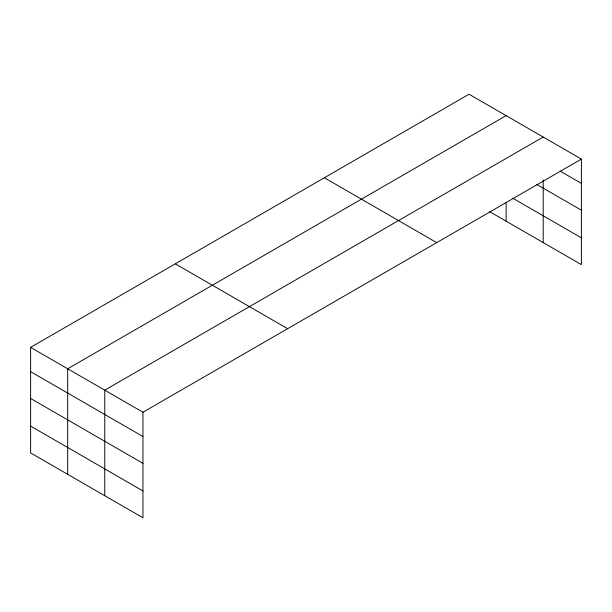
<?xml version="1.0" encoding="UTF-8"?>
<svg xmlns="http://www.w3.org/2000/svg" width="612" height="612" viewBox="0 0 612 612"><rect width="100%" height="100%" fill="white"/><g stroke="black" fill="none" stroke-linecap="round" stroke-linejoin="round"><path stroke-width="0.92" d="M581.4 159.097L469.044 94.233L30.6 347.364L30.6 452.903L142.956 517.767L142.956 412.228L581.4 159.097L581.4 264.636L489.646 211.66M506.124 115.637L67.68 368.768L67.68 474.308M543.196 137.042L104.751 390.173L104.751 495.712M560.271 171.184L581.4 183.386M536.609 184.342L581.4 210.199M512.711 198.166L581.4 237.823M324.36 177.763L436.716 242.635M175.284 263.826L287.64 328.698M30.6 347.364L142.956 412.228M30.6 371.652L142.956 436.524M30.6 398.466L142.956 463.33M30.6 426.09L142.956 490.962M543.196 179.821L543.196 242.582M506.124 202.687L506.124 221.177"/></g></svg>
